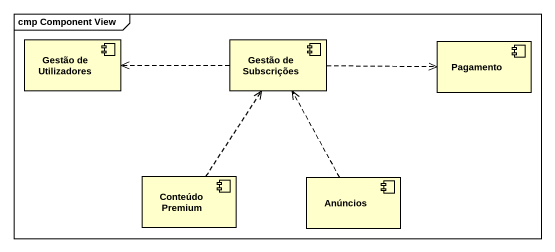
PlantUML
@startuml
mainframe cmp Component View
component "Gestão de Utilizadores" as Gestão_de_Utilizadores
component "Gestão de Subscrições" as Gestão_de_Subscrições
component Pagamento
component "Conteúdo Premium" as Conteúdo_Premium
component Anúncios
Gestão_de_Subscrições .left.> Gestão_de_Utilizadores
Gestão_de_Subscrições .right.> Pagamento
Conteúdo_Premium .up.> Gestão_de_Subscrições
Anúncios .up.> Gestão_de_Subscrições
@enduml
